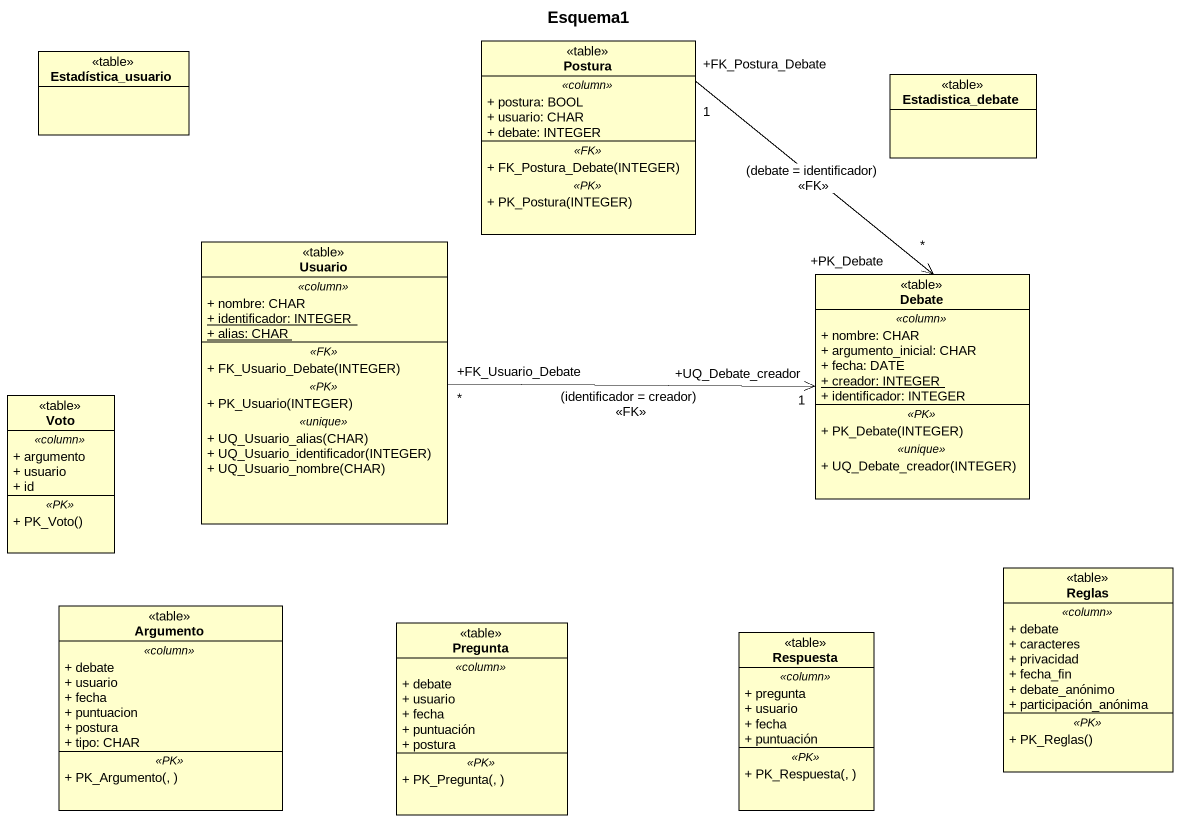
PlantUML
@startuml
title Esquema1
hide circle
hide empty members
skinparam classAttributeIconSize 0
class Estadística_usuario <<table>>
class Postura <<table>> {
  .. <<column>> ..
  + postura: BOOL
  + usuario: CHAR
  + debate: INTEGER
  .. <<FK>> ..
  + FK_Postura_Debate(INTEGER)
  .. <<PK>> ..
  + PK_Postura(INTEGER)
}
class Estadistica_debate <<table>>
class Usuario <<table>> {
  .. <<column>> ..
  + nombre: CHAR
  {static} + identificador: INTEGER
  {static} + alias: CHAR
  .. <<FK>> ..
  + FK_Usuario_Debate(INTEGER)
  .. <<PK>> ..
  + PK_Usuario(INTEGER)
  .. <<unique>> ..
  + UQ_Usuario_alias(CHAR)
  + UQ_Usuario_identificador(INTEGER)
  + UQ_Usuario_nombre(CHAR)
}
class Debate <<table>> {
  .. <<column>> ..
  + nombre: CHAR
  + argumento_inicial: CHAR
  + fecha: DATE
  {static} + creador: INTEGER
  + identificador: INTEGER
  .. <<PK>> ..
  + PK_Debate(INTEGER)
  .. <<unique>> ..
  + UQ_Debate_creador(INTEGER)
}
class Voto <<table>> {
  .. <<column>> ..
  + argumento
  + usuario
  + id
  .. <<PK>> ..
  + PK_Voto()
}
class Reglas <<table>> {
  .. <<column>> ..
  + debate
  + caracteres
  + privacidad
  + fecha_fin
  + debate_anónimo
  + participación_anónima
  .. <<PK>> ..
  + PK_Reglas()
}
class Argumento <<table>> {
  .. <<column>> ..
  + debate
  + usuario
  + fecha
  + puntuacion
  + postura
  + tipo: CHAR
  .. <<PK>> ..
  + PK_Argumento(, )
}
class Pregunta <<table>> {
  .. <<column>> ..
  + debate
  + usuario
  + fecha
  + puntuación
  + postura
  .. <<PK>> ..
  + PK_Pregunta(, )
}
class Respuesta <<table>> {
  .. <<column>> ..
  + pregunta
  + usuario
  + fecha
  + puntuación
  .. <<PK>> ..
  + PK_Respuesta(, )
}
Postura "+FK_Postura_Debate\n1" --> "+PK_Debate\n*" Debate : (debate = identificador)\n<<FK>>
Usuario "+FK_Usuario_Debate\n*" -right-> "+UQ_Debate_creador\n1" Debate : (identificador = creador)\n<<FK>>
@enduml
